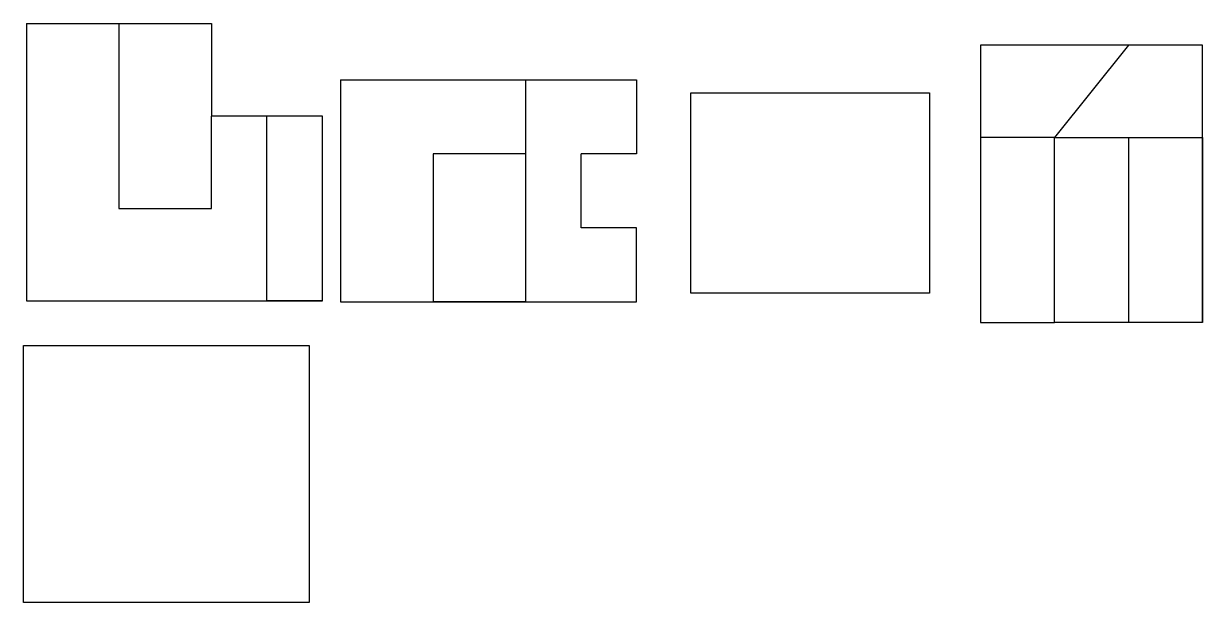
# Model space of a CAD drawing. Header units: metres. Extents: x 18 to 336, y 32 to 188.
import ezdxf

# ---------------------------------------------------------------- set-up
doc = ezdxf.new("R2010")
doc.units = ezdxf.units.M
doc.header["$MEASUREMENT"] = 0
picture_1 = doc.add_image_def('image1.png', size_in_pixel=(462, 416))
picture_2 = doc.add_image_def('image2.png', size_in_pixel=(614, 516))

msp = doc.modelspace()

# ---------------------------------------------------------------- linework, layer by layer
for p, q in [((18.57, 188.08), (18.57, 113.08)), ((18.57, 188.08), (43.57, 188.08)), ((43.57, 188.08), (43.57, 138.08)), ((43.57, 188.08), (68.57, 188.08)), ((68.57, 188.08), (68.57, 163.08)), ((316.4, 182.27), (276.4, 182.27)), ((276.4, 182.27), (276.4, 157.27)), ((316.4, 182.27), (296.4, 157.27)), ((336.4, 182.27), (316.4, 182.27)), ((336.4, 107.27), (336.4, 182.27)), ((103.48, 172.85), (103.48, 112.85)), ((103.48, 172.85), (153.48, 172.85)), ((103.48, 172.85), (183.48, 172.85)), ((153.48, 172.85), (153.48, 152.85)), ((183.48, 172.85), (183.48, 152.85)), ((98.57, 163.08), (68.57, 163.08)), ((68.57, 138.08), (68.57, 163.08)), ((83.57, 113.08), (83.57, 163.08)), ((98.57, 113.08), (98.57, 163.08)), ((296.4, 157.27), (276.4, 157.27)), ((276.4, 157.27), (276.4, 107.27)), ((296.4, 107.27), (296.4, 157.27)), ((296.4, 157.27), (316.4, 157.27)), ((316.4, 157.27), (316.4, 107.27)), ((316.4, 157.27), (336.4, 157.27)), ((336.4, 157.27), (336.4, 107.27)), ((153.48, 152.85), (128.48, 152.85)), ((128.48, 152.85), (128.48, 112.85)), ((153.48, 152.85), (153.48, 112.85)), ((183.48, 152.85), (168.48, 152.85)), ((168.48, 132.85), (168.48, 152.85)), ((43.57, 138.08), (68.57, 138.08)), ((183.48, 132.85), (168.48, 132.85)), ((183.48, 112.85), (183.48, 132.85)), ((18.57, 113.08), (98.57, 113.08)), ((98.57, 113.08), (83.57, 113.08)), ((103.48, 112.85), (128.48, 112.85)), ((103.48, 112.85), (183.48, 112.85)), ((153.48, 112.85), (128.48, 112.85)), ((276.4, 107.27), (296.4, 107.27)), ((316.4, 107.27), (296.4, 107.27)), ((336.4, 107.27), (316.4, 107.27))]:
    msp.add_line(p, q)

# ---------------------------------------------------------------- pictures from other files: only their frames are drawn
image = msp.add_image(picture_2, insert=(198.11, 115.19), size_in_units=(64.49, 54.2))
image.dxf.flags = 7
image = msp.add_image(picture_1, insert=(17.82, 31.58), size_in_units=(77.17, 69.49))
image.dxf.flags = 7

doc.saveas('drawing.dxf')
